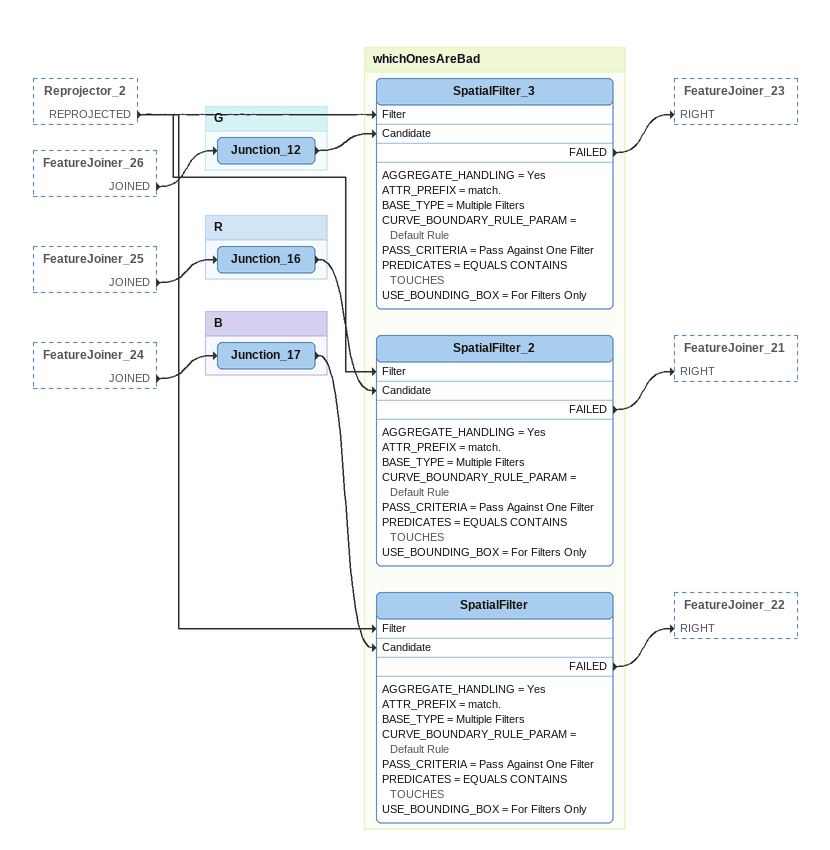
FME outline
Reprojector_2 [outside]
    REPROJECTED -> SpatialFilter_3 [Filter]
    REPROJECTED -> SpatialFilter_2 [Filter]
    REPROJECTED -> SpatialFilter [Filter]
FeatureJoiner_26 [outside]
    JOINED -> Junction_12
FeatureJoiner_25 [outside]
    JOINED -> Junction_16
FeatureJoiner_24 [outside]
    JOINED -> Junction_17

Bookmark: G
Junction_12
    -> SpatialFilter_3 [Candidate]

Bookmark: R
Junction_16
    -> SpatialFilter_2 [Candidate]

Bookmark: B
Junction_17
    -> SpatialFilter [Candidate]

Bookmark: whichOnesAreBad
SpatialFilter_3
    AGGREGATE_HANDLING = Yes
    ATTR_PREFIX = match.
    BASE_TYPE = Multiple Filters
    CURVE_BOUNDARY_RULE_PARAM = Default Rule
    PASS_CRITERIA = Pass Against One Filter
    PREDICATES = EQUALS CONTAINS TOUCHES
    USE_BOUNDING_BOX = For Filters Only
    FAILED -> FeatureJoiner_23 [RIGHT]
SpatialFilter_2
    AGGREGATE_HANDLING = Yes
    ATTR_PREFIX = match.
    BASE_TYPE = Multiple Filters
    CURVE_BOUNDARY_RULE_PARAM = Default Rule
    PASS_CRITERIA = Pass Against One Filter
    PREDICATES = EQUALS CONTAINS TOUCHES
    USE_BOUNDING_BOX = For Filters Only
    FAILED -> FeatureJoiner_21 [RIGHT]
SpatialFilter
    AGGREGATE_HANDLING = Yes
    ATTR_PREFIX = match.
    BASE_TYPE = Multiple Filters
    CURVE_BOUNDARY_RULE_PARAM = Default Rule
    PASS_CRITERIA = Pass Against One Filter
    PREDICATES = EQUALS CONTAINS TOUCHES
    USE_BOUNDING_BOX = For Filters Only
    FAILED -> FeatureJoiner_22 [RIGHT]
